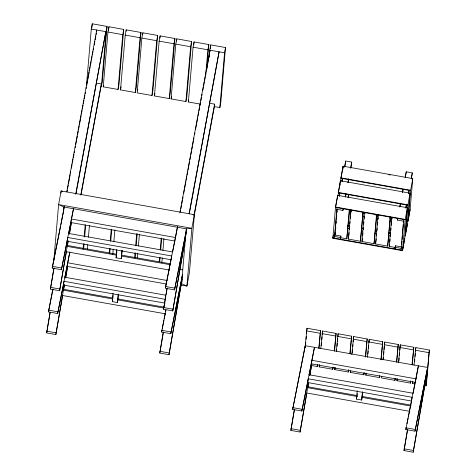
<?xml version="1.0" encoding="UTF-8"?>
<svg xmlns="http://www.w3.org/2000/svg" width="476" height="476" viewBox="0 0 476 476"><rect width="100%" height="100%" fill="white"/><g stroke="black" fill="none" stroke-linecap="round" stroke-linejoin="round"><path stroke-width="0.71" d="M62.707 295.072L55.859 334.551L46.648 332.908L50.087 312.197M63.766 283.107L57.661 313.529L48.451 311.887L52.842 289.003M66.467 251.268L59.613 290.747L50.402 289.105L53.847 268.393M67.681 238.53L61.416 269.725L52.205 268.083L64.355 206.566M53.782 260.866L58.613 204.579L61.142 190.93L194.392 214.664L189.436 272.433L186.907 286.082L180.315 284.904M60.952 193.155L61.142 190.93L62.475 191.542M63.427 212.956L63.939 207.03L58.613 204.579L191.864 228.307L186.907 286.082L181.582 283.631L186.283 228.819L191.864 228.307L214.39 106.618L214.599 104.149L209.708 103.28M55.859 334.551L64.361 284.654M57.661 313.529L69.811 252.006L64.926 277.318M59.613 290.747L68.122 240.85M61.416 269.725L73.566 208.202M107.07 26.436L106.1 31.684L101.394 86.495L102.37 81.247L107.07 26.436L92.267 23.8L91.291 29.048L86.59 83.853L86.834 82.544M91.945 27.501L92.267 23.8M96.586 31.868L96.741 30.018L66.735 191.923M83.11 248.996L83.55 243.813M84.187 236.405L85.204 224.553M83.633 248.93L84.079 243.748M84.651 237.084L85.668 225.231M101.233 85.21L80.985 195.106M87.411 249.007L87.792 244.569M88.429 237.161L89.44 225.309M103.244 86.822L107.951 32.017L108.921 26.769L123.724 29.405L119.024 84.21L118.054 89.458L103.244 86.822L103.488 85.507M108.605 30.47L108.921 26.769M118.054 89.458L122.754 34.653L123.724 29.405M120.517 89.899L125.224 35.093L126.194 29.845L140.997 32.481L136.297 87.286L135.327 92.534L120.517 89.899L121.13 86.62M126.069 31.327L126.194 29.845M109.212 252.893L109.593 248.448M110.23 241.04L111.182 229.932M109.676 253.571L110.123 248.389M110.759 240.981L111.711 229.872M112.782 254.279L113.228 249.097M113.865 241.689L114.883 229.843M118.453 294.239L117.507 302.552L112.312 301.629L113.032 293.204M122.213 250.435L121.261 258.748L116.067 257.825L116.793 249.4M112.77 298.976L113.074 295.435M116.59 254.464L116.834 251.631M135.327 92.534L140.027 37.729L140.997 32.481M117.507 302.552L118.226 294.126M121.261 258.748L121.987 250.328M141.878 38.056L137.177 92.868L151.981 95.503L152.957 90.256L157.657 35.444L142.854 32.808L141.878 38.056L156.681 40.692L151.981 95.503M142.723 34.29L142.854 32.808M134.654 257.427L135.035 252.982M135.672 245.574L136.683 233.722M135.119 258.099L135.565 252.917M136.196 245.509L137.213 233.662M137.38 257.909L137.76 253.464M138.397 246.062L139.414 234.21M154.45 95.944L159.151 41.132L160.126 35.884L174.93 38.526L170.23 93.332L169.254 98.58L154.45 95.944L154.938 93.32M159.936 38.11L160.126 35.884M169.254 98.58L173.954 43.768L174.93 38.526M171.104 98.907L175.805 44.101L176.78 38.853L191.584 41.489L186.884 96.295L185.908 101.543L171.104 98.907L171.592 96.283M176.59 41.073L176.78 38.853M159.18 261.794L159.567 257.349M160.198 249.942L161.215 238.095M159.71 261.729L160.091 257.284M160.727 249.882L161.745 238.03M161.911 262.276L162.292 257.837M162.923 250.43L163.94 238.577M182.064 279.4L168.992 354.703L159.787 353.061L163.226 332.349M182.183 276.479L170.795 333.676L161.59 332.04L165.832 309.882M185.824 235.596L172.752 310.899L163.542 309.257L166.987 288.545M177.494 226.713L165.345 288.236L174.555 289.878L186.074 231.949M185.908 101.543L190.614 46.737L191.584 41.489M200.366 104.119L188.377 101.983L193.077 47.178L194.053 41.93L208.857 44.566L206.632 70.49M193.797 44.893L194.053 41.93M168.992 354.703L182.005 279.335M170.795 333.676L182.51 274.343M172.752 310.899L185.765 235.531M174.555 289.878L186.413 229.813M180.666 286.564L180.975 282.982M184.426 242.76L184.736 239.178M205.662 75.738L207.887 49.813L208.857 44.566M209.101 57.548L209.737 50.147L210.707 44.899L225.517 47.535L220.81 102.34L219.841 107.588L214.2 106.582M209.845 52.045L210.005 50.194L179.863 212.826M210.392 48.6L210.707 44.899M219.841 107.588L224.541 52.782L225.517 47.535M306.794 393.301L300.07 432.047L290.86 430.411L294.299 409.693M308.002 380.502L301.873 411.026L292.663 409.384L305.253 345.677L427.597 367.472L415.012 431.179L405.802 429.536L418.392 365.83L415.976 378.837M305.068 347.837L307.008 328.244L320.538 330.653L319.015 348.384M305.61 344.499L305.8 342.28M306.056 339.323L306.312 336.371M306.562 333.414L306.752 331.201M306.877 329.719L307.008 328.244M300.07 432.047L308.579 382.151M301.873 411.026L314.463 347.319L309.144 374.814M311.506 365.485L317.2 366.502L317.325 365.027M318.783 348.033L320.538 330.653M333.111 367.317L332.748 369.269L319.217 366.859L319.408 364.646M320.8 348.39L322.55 331.01L336.08 333.42L334.563 351.151M321.282 345.79L321.538 342.833M321.794 339.876L322.044 336.925M322.234 334.705L322.55 331.01M332.861 238.268L335.544 206.995L337.71 195.333L407.361 207.738L404.677 239.011L402.517 250.673L332.861 238.268L333.438 234.936M337.484 197.921L337.71 195.333M337.966 195.725L340.411 180.755L410.062 193.161L407.379 224.434L405.219 236.096L407.902 204.823L338.246 192.417M334.414 238.125L337.026 207.673M337.026 209.333L334.824 235.019L340.881 236.096L340.471 239.202L340.881 236.096M335.616 229.17L335.806 226.969M336.121 223.298L336.246 221.828M336.562 218.157L336.752 215.955M337.067 212.29L337.192 210.82M340.001 185.515L340.126 184.063M340.251 182.617L340.411 180.755M339.477 195.999L339.727 193.095L339.186 196.011M340.542 182.6L340.953 177.84L343.113 166.178L412.763 178.583L410.08 209.856L407.92 221.518L410.604 190.245L340.953 177.84M342.827 169.486L343.113 166.178M342.179 181.421L342.428 178.518L341.887 181.433M345.528 162.673L345.671 161.025L351.728 162.108L350.776 168.123M336.883 209.321L342.94 210.398L343.083 208.756M332.748 369.269L332.938 367.055M334.33 350.8L336.08 333.42M348.652 370.09L348.289 372.042L334.765 369.632L334.955 367.412M336.348 351.157L338.097 333.783L351.627 336.193L350.104 353.924M336.574 351.514L336.764 349.295M337.02 346.338L337.276 343.386M337.46 341.167L337.716 338.216M337.906 335.997L338.097 333.783M340.739 237.744L346.796 238.821L349.283 209.827M349.574 209.809L346.796 238.821M363.206 212.236L360.427 241.249L348.313 239.095L350.86 209.369M348.914 235.453L349.164 232.556M349.414 229.652L349.598 227.48M349.908 223.851L350.098 221.679M350.342 218.776L350.592 215.878M350.842 212.98L351.026 210.803M348.289 372.042L348.48 369.822M349.878 353.567L351.627 336.193M360.427 241.249L362.914 212.254M364.2 372.857L363.837 374.808L350.306 372.399L350.437 370.923M351.829 354.668L353.644 336.55L367.175 338.96L365.651 356.691M352.246 352.805L352.502 349.848M352.758 346.891L352.948 344.678M353.198 341.72L353.644 336.55M376.831 214.664L374.053 243.676L361.938 241.522L364.426 212.522M362.73 235.703L362.98 232.806M363.224 229.908L363.414 227.73M363.723 224.107L363.908 221.929M364.158 219.031L364.408 216.134M362.664 391.736L361.718 400.054L356.524 399.126L357.244 390.701M356.982 396.472L357.226 393.64M374.053 243.676L376.54 214.682M363.837 374.808L364.027 372.589M365.36 357.077L367.175 338.96M361.718 400.054L362.379 392.331M390.463 217.092L387.678 246.104L375.564 243.95L378.057 214.95M376.296 238.857L375.564 243.95M376.54 235.959L376.73 233.781M377.04 230.158L377.224 227.98M377.474 225.083L377.724 222.185M377.974 219.281L378.158 217.11M379.747 375.623L379.384 377.575L365.854 375.165L365.979 373.69M367.377 357.434L369.186 339.317L382.716 341.726L381.199 359.457M367.918 354.096L368.174 351.139M368.43 348.182L368.68 345.231M368.936 342.274L369.126 340.054M387.678 246.104L390.171 217.104M395.122 247.264L401.179 248.347L401.447 246.889L395.395 245.806L394.979 248.912L395.253 247.455L389.195 246.378L391.683 217.377M389.862 242.01L390.106 239.107M390.356 236.209L390.546 234.037M390.855 230.408L391.04 228.236M391.29 225.332L391.54 222.435M391.79 219.537L391.974 217.359M379.384 377.575L379.509 376.099M380.901 359.844L382.716 341.726M381.526 376.457L381.401 377.938L394.925 380.348L395.288 378.396M382.984 359.463L384.733 342.089L398.263 344.499L396.74 362.23M383.21 359.82L383.4 357.601M383.656 354.644L383.912 351.693M384.102 349.473L384.352 346.522M384.543 344.303L384.733 342.089M403.511 221.185L397.454 220.108L397.591 218.46M395.253 247.455L395.395 245.806M411.341 178.911L412.293 172.895L406.236 171.818L405.421 177.108M401.036 249.989L403.648 219.543M401.637 244.682L401.952 241.017M402.077 239.547L402.458 235.144M402.583 233.674L403.404 224.131M403.529 222.667L403.654 221.197M406.105 207.863L406.349 204.966L405.814 207.881M402.517 250.673L405.201 219.4L335.544 206.995M408.807 193.286L409.057 190.388L408.515 193.304M394.925 380.348L395.056 378.866M396.514 361.873L398.263 344.499M410.717 381.812L410.473 383.115L396.942 380.705L397.133 378.485M398.531 362.236L400.28 344.856L413.811 347.266L412.287 364.997M398.882 361.111L399.138 358.154M399.394 355.197L399.584 352.984M399.834 350.027L400.28 344.856M413.204 452.2L427.293 371.048L413.204 452.2L403.999 450.558L407.438 429.846M410.473 383.115L410.663 380.895M412.055 364.646L413.811 347.266M414.626 383.852L412.49 383.472L412.68 381.258M414.072 365.003L415.822 347.623L429.352 350.033L426.502 383.281L426.02 385.881L424.592 385.631M414.62 361.665L414.81 359.445M415.066 356.488L415.316 353.537M415.506 351.318L415.822 347.623M415.012 431.179L427.597 367.472M424.878 384.061L425.187 380.479M426.02 385.881L429.352 350.033M411.615 400.417L412.073 397.281L308.145 378.771L307.591 382.531L411.52 401.042M50.402 289.105L54.086 267.905M46.648 332.908L50.2 312.44M69.264 234.281L71.287 222.607M67.354 246.151L68.241 241.035M69.514 233.722L71.418 222.756M65.504 278.085L67.532 266.411M63.594 289.955L64.486 284.838M65.753 277.526L67.657 266.56M116.067 257.825L116.412 255.832M112.312 301.629L112.538 300.302M163.542 309.257L165.826 296.102M166.082 294.638L167.225 288.057M159.787 353.061L163.464 331.861M186.074 234.132L186.33 232.675L186.033 234.085M182.32 277.936L182.57 276.479M290.86 430.411L294.412 409.937M309.715 375.582L311.744 363.908M307.811 387.452L308.698 382.335M309.965 375.023L311.869 364.057M356.524 399.126L356.75 397.799M403.999 450.558L407.676 429.358M67.068 191.471L67.336 190.013M67.604 188.555L68.282 184.908M68.55 183.45L70.174 174.698M70.442 173.24L70.716 171.782M71.388 168.135L72.066 164.488M72.34 163.03L73.012 159.383M73.286 157.925L73.959 154.278M74.232 152.82L74.5 151.362M75.178 147.715L75.446 146.257M75.714 144.799L77.338 136.047M77.606 134.589L78.284 130.942M78.552 129.484L79.23 125.837M79.504 124.379L81.122 115.626M81.396 114.169L82.068 110.521M82.342 109.064L83.014 105.416M83.288 103.958L83.96 100.311M84.234 98.853L84.906 95.206M85.18 93.748L85.448 92.29M86.126 88.643L86.394 87.185M86.668 85.728L89.232 71.87M89.506 70.412L90.178 66.765M90.452 65.307L91.124 61.66M91.398 60.202L92.07 56.555M92.344 55.097L93.016 51.45M93.29 49.992L93.558 48.534M94.236 44.887L94.908 41.239M95.182 39.782L95.854 36.134M96.128 34.677L96.396 33.219M63.594 210.88L60.934 224.63M64.129 207.988L64.397 206.542M75.684 194.267L105.827 31.636L76.017 193.821M73.471 208.91L68.687 233.514M80.795 194.827L101.34 83.978L96.449 83.104M137.54 90.898L137.784 89.583M156.681 40.692L157.657 35.444M188.377 101.983L188.746 100.019M175.525 237.536L177.53 226.695M180.327 211.647L180.6 210.19M180.868 208.732L181.546 205.085M181.814 203.627L182.492 199.98M182.76 198.522L183.034 197.058M183.706 193.417L184.385 189.769M184.652 188.312L185.872 181.743M186.14 180.285L186.818 176.638M187.086 175.18L187.764 171.533M188.032 170.075L189.656 161.322M189.924 159.865L190.602 156.217M190.87 154.76L191.548 151.118M191.816 149.654L192.494 146.013M192.762 144.549L193.44 140.908M193.708 139.444L193.982 137.986M194.654 134.339L194.928 132.881M195.6 129.234L197.766 117.566M198.034 116.108L198.712 112.461M198.98 111.003L199.658 107.356M199.926 105.898L200.604 102.251M200.872 100.793L201.55 97.146M201.818 95.688L202.092 94.23M202.764 90.583L203.442 86.935M203.71 85.478L204.388 81.83M204.656 80.373L205.334 76.725M205.602 75.267L205.876 73.81M206.548 70.162L208.714 58.494M208.982 57.037L209.66 53.389M189.085 213.712L219.091 51.813L189.275 213.992M182.278 277.889L182.546 276.443M193.922 215.729L214.599 104.149M181.582 283.631L181.981 281.471M305.253 345.677L292.663 409.384M337.674 195.743L335.509 207.405L405.165 219.811L407.361 207.738M340.376 181.166L338.216 192.828L407.867 205.233L410.062 193.161M345.671 161.025L344.588 166.856L343.077 166.588L340.917 178.25L410.568 190.656L412.763 178.583M339.317 196.201L339.584 194.744M344.719 167.046L345.397 163.405M335.229 232.835L334.557 236.477L340.614 237.554M334.955 235.209L335.36 233.02M345.243 197.094L345.784 194.178M347.944 182.516L348.622 178.869M350.645 167.939L351.728 162.108M342.94 210.398L343.214 208.94M345.511 196.552L346.046 193.637M348.075 182.701L348.747 179.059M348.039 197.469L348.581 194.553M348.17 197.659L348.712 194.744M317.2 366.502L317.563 364.551M319.217 366.859L319.58 364.908M348.313 239.095L348.718 236.905M334.765 369.632L335.122 367.68M361.938 241.522L362.48 238.607M350.306 372.399L350.55 371.096M389.195 246.378L389.6 244.188M365.854 375.165L366.217 373.214M399.757 206.798L400.429 203.157M402.458 192.221L402.999 189.305M405.159 177.643L406.236 171.818M397.454 220.108L397.722 218.651M399.882 206.989L400.56 203.347M402.583 192.411L402.993 190.227M411.216 178.726L412.293 172.895M405.939 208.066L406.48 205.15M404.713 238.595L402.553 250.257L332.897 237.851M405.255 235.679L407.414 224.023M407.956 221.108L410.116 209.446M396.942 380.705L397.186 379.402M412.49 383.472L412.853 381.52M52.205 268.083L57.298 242.736M57.59 241.284L60.642 226.076M48.451 311.887L52.955 289.438M165.493 287.51L171.164 259.265M172.758 251.298L175.376 238.262M161.59 332.04L162.024 329.868M162.316 328.416L163.917 320.449M164.202 319.003L165.368 313.208M165.66 311.756L165.951 310.31M405.802 429.536L406.236 427.365M406.962 423.741L408.128 417.946M408.42 416.5L411.472 401.292M413.073 393.325L415.834 379.562M192.994 214.795L194.392 214.664M91.291 29.048L106.1 31.684M107.951 32.017L122.754 34.653M125.224 35.093L140.027 37.729M159.151 41.132L173.954 43.768M175.805 44.101L190.614 46.737M193.077 47.178L207.887 49.813M209.737 50.147L224.541 52.782M388.785 174.728L390.237 174.989M409.021 193.393L410.026 193.571M349.188 210.636L351.365 211.023M362.974 213.093L365.146 213.48M376.034 215.42L378.206 215.806M389.814 217.877L391.992 218.264M349.152 211.046L351.33 211.439M362.938 213.504L364.39 213.766M375.998 215.83L378.17 216.217M389.784 218.288L391.956 218.674M349.372 213.682L350.824 213.938M362.432 216.009L364.61 216.396M376.218 218.466L378.396 218.853M390.005 220.918L391.45 221.179M347.938 225.475L349.384 225.731M361.718 227.927L363.17 228.188M375.505 230.384L376.956 230.64M388.565 232.71L390.742 233.097M347.902 225.886L349.348 226.142M361.683 228.343L363.134 228.599M375.469 230.795L376.921 231.056M388.529 233.121L390.707 233.508M347.397 228.391L349.574 228.778M361.183 230.842L362.629 231.104M374.963 233.299L376.415 233.555M388.749 235.757L390.201 236.013M63.939 207.03L186.283 228.819M71.126 218.942L175.263 237.494M70.817 222.524L174.96 241.07M68.508 233.418L172.431 251.929M116.507 254.22L67.473 245.485L67.164 246.378L116.198 255.112M121.63 255.13L169.932 263.734M121.32 256.029L170.36 264.757M179.744 269.321L182.677 269.844M66.241 251.685L169.438 270.065M67.366 262.746L167.135 280.519M67.062 266.328L166.1 283.97M52.36 266.34L61.565 267.982M165.493 286.493L174.704 288.129M64.748 277.222L165.749 295.209M165.666 299.392L63.933 281.274L63.379 285.035L165.112 303.152M306.526 330.844L320.05 333.254M322.068 333.617L335.598 336.026M337.615 336.383L351.145 338.793M353.162 339.15L366.693 341.56M368.704 341.923L382.234 344.332M384.251 344.689L397.781 347.099M399.798 347.456L413.329 349.866M415.34 350.229L428.87 352.639M112.747 298.024L63.713 289.289L63.403 290.181L112.443 298.916M117.869 298.934L163.982 307.145M50.557 287.361L59.762 289.003M163.69 307.514L172.901 309.156M117.566 299.826L163.673 308.043M62.481 295.489L165.678 313.868M48.6 310.144L57.81 311.786M161.739 330.296L170.949 331.933M311.578 360.243L416.446 378.926M311.274 363.825L415.411 382.377M308.96 374.719L412.888 393.23M46.797 331.165L56.007 332.807M159.936 351.318L169.141 352.96M356.958 395.52L307.924 386.786L307.615 387.678L357.387 396.544M362.087 396.431L411.121 405.165M361.778 397.329L410.812 406.064M306.693 392.986L409.89 411.365M292.811 407.64L302.022 409.283M405.951 427.793L415.161 429.435M291.009 428.662L300.219 430.304M404.148 448.814L413.358 450.457M67.693 237.47L67.14 241.231L171.068 259.741L171.622 255.981L67.693 237.47"/></g></svg>
